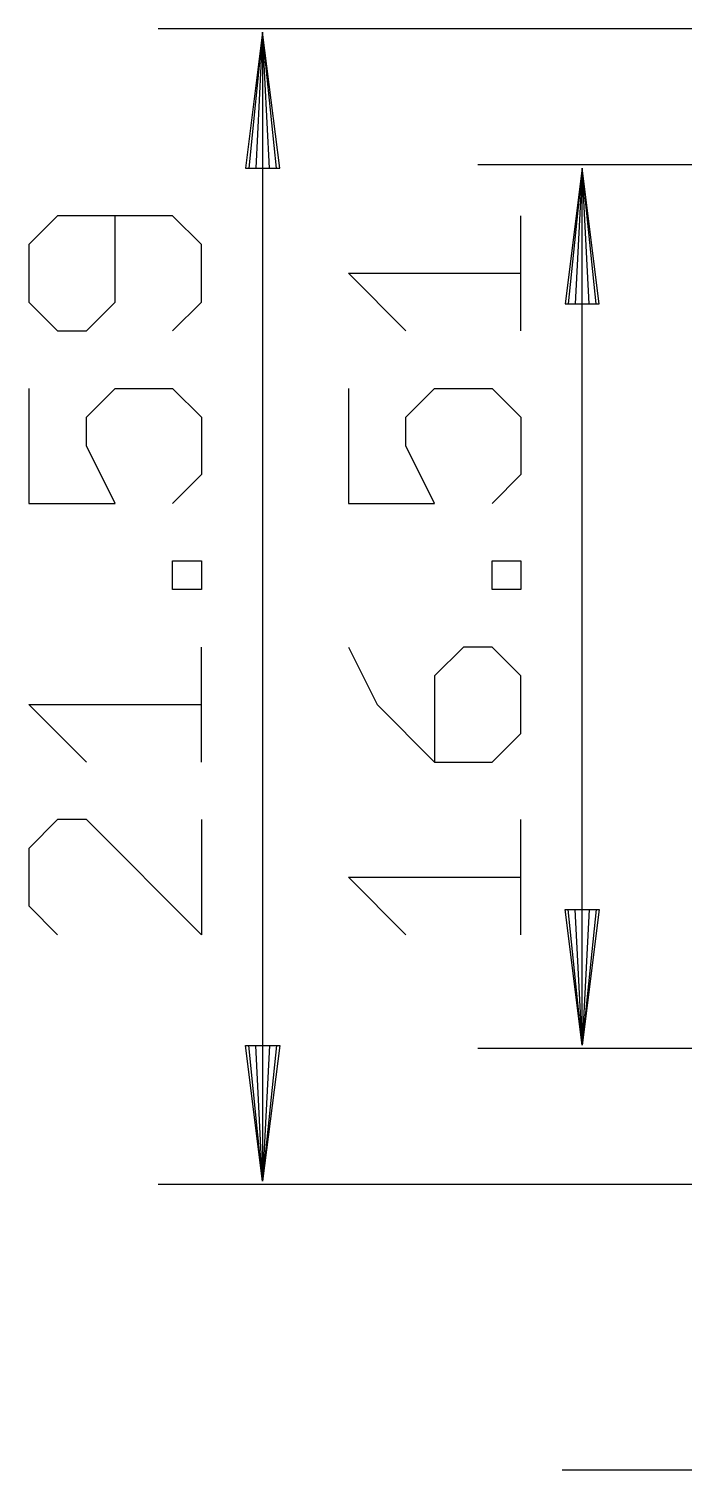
# Model space of a CAD drawing. Extents: x -12.6 to 36, y -7.3 to 38.4.
# Drawn here: x -12.62 to -0.38, y -5.33 to 21.59 of the extents above; entities that cross this region are included whole.
import ezdxf

# ---------------------------------------------------------------- set-up
doc = ezdxf.new("R2010")
doc.units = 0
doc.layers.add('47', color=253, linetype='CONTINUOUS')

msp = doc.modelspace()

# ---------------------------------------------------------------- linework, layer by layer
at = {"layer": '47'}
for p, q in [((2.54, 21.59), (-10.205, 21.59)), ((-8.255, 21.525), (-8.5742, 18.99)), ((-8.255, 21.525), (-8.515, 18.99)), ((-8.255, 21.525), (-8.385, 18.99)), ((-8.255, 21.525), (-8.255, 0.065)), ((-7.9358, 18.99), (-8.255, 21.525)), ((-8.125, 18.99), (-8.255, 21.525)), ((-7.995, 18.99), (-8.255, 21.525)), ((-8.5742, 18.99), (-7.9358, 18.99)), ((2.54, 19.05), (-4.236, 19.05)), ((-2.286, 18.985), (-2.6052, 16.45)), ((-2.286, 18.985), (-2.546, 16.45)), ((-2.286, 18.985), (-2.416, 16.45)), ((-2.286, 2.605), (-2.286, 18.985)), ((-1.9668, 16.45), (-2.286, 18.985)), ((-2.156, 16.45), (-2.286, 18.985)), ((-2.026, 16.45), (-2.286, 18.985)), ((-12.0858, 18.0973), (-12.6231, 17.56)), ((-9.9369, 18.0973), (-12.0858, 18.0973)), ((-11.0114, 16.4856), (-11.0114, 18.0973)), ((-9.3997, 17.56), (-9.9369, 18.0973)), ((-3.4307, 15.9484), (-3.4307, 18.0973)), ((-12.6231, 17.56), (-12.6231, 16.4856)), ((-9.3997, 16.4856), (-9.3997, 17.56)), ((-5.5796, 15.9484), (-6.6541, 17.0228)), ((-6.6541, 17.0228), (-3.4307, 17.0228)), ((-12.6231, 16.4856), (-12.0858, 15.9484)), ((-11.5486, 15.9484), (-11.0114, 16.4856)), ((-9.9369, 15.9484), (-9.3997, 16.4856)), ((-2.6052, 16.45), (-1.9668, 16.45)), ((-12.0858, 15.9484), (-11.5486, 15.9484)), ((-12.6231, 14.8745), (-12.6231, 12.7256)), ((-11.5486, 14.3373), (-11.0114, 14.8745)), ((-11.0114, 14.8745), (-9.9369, 14.8745)), ((-9.9369, 14.8745), (-9.3997, 14.3373)), ((-6.6541, 14.8745), (-6.6541, 12.7256)), ((-5.5796, 14.3373), (-5.0424, 14.8745)), ((-5.0424, 14.8745), (-3.9679, 14.8745)), ((-3.9679, 14.8745), (-3.4307, 14.3373)), ((-11.5486, 13.8001), (-11.5486, 14.3373)), ((-9.3997, 14.3373), (-9.3997, 13.2628)), ((-5.5796, 13.8001), (-5.5796, 14.3373)), ((-3.4307, 14.3373), (-3.4307, 13.2628)), ((-11.0114, 12.7256), (-11.5486, 13.8001)), ((-5.0424, 12.7256), (-5.5796, 13.8001)), ((-9.3997, 13.2628), (-9.9369, 12.7256)), ((-3.4307, 13.2628), (-3.9679, 12.7256)), ((-12.6231, 12.7256), (-11.0114, 12.7256)), ((-6.6541, 12.7256), (-5.0424, 12.7256)), ((-9.9369, 11.1142), (-9.9369, 11.6515)), ((-9.9369, 11.6515), (-9.3997, 11.6515)), ((-9.3997, 11.6515), (-9.3997, 11.1142)), ((-3.9679, 11.1142), (-3.9679, 11.6515)), ((-3.9679, 11.6515), (-3.4307, 11.6515)), ((-3.4307, 11.6515), (-3.4307, 11.1142)), ((-9.3997, 11.1142), (-9.9369, 11.1142)), ((-3.4307, 11.1142), (-3.9679, 11.1142)), ((-9.3997, 7.8915), (-9.3997, 10.0404)), ((-6.6541, 10.0404), (-6.1168, 8.9659)), ((-4.5052, 10.0404), (-5.0424, 9.5032)), ((-3.9679, 10.0404), (-4.5052, 10.0404)), ((-3.4307, 9.5032), (-3.9679, 10.0404)), ((-5.0424, 9.5032), (-5.0424, 7.8915)), ((-3.4307, 8.4287), (-3.4307, 9.5032)), ((-11.5486, 7.8915), (-12.6231, 8.9659)), ((-12.6231, 8.9659), (-9.3997, 8.9659)), ((-6.1168, 8.9659), (-5.0424, 7.8915)), ((-3.9679, 7.8915), (-3.4307, 8.4287)), ((-5.0424, 7.8915), (-3.9679, 7.8915)), ((-12.0858, 6.8176), (-12.6231, 6.2804)), ((-11.5486, 6.8176), (-12.0858, 6.8176)), ((-9.3997, 4.6687), (-11.5486, 6.8176)), ((-9.3997, 6.8176), (-9.3997, 4.6687)), ((-3.4307, 4.6687), (-3.4307, 6.8176)), ((-12.6231, 6.2804), (-12.6231, 5.206)), ((-5.5796, 4.6687), (-6.6541, 5.7432)), ((-6.6541, 5.7432), (-3.4307, 5.7432)), ((-12.6231, 5.206), (-12.0858, 4.6687)), ((-2.286, 2.605), (-2.6052, 5.14)), ((-2.6052, 5.14), (-1.9668, 5.14)), ((-2.286, 2.605), (-2.546, 5.14)), ((-2.286, 2.605), (-2.416, 5.14)), ((-1.9668, 5.14), (-2.286, 2.605)), ((-2.156, 5.14), (-2.286, 2.605)), ((-2.026, 5.14), (-2.286, 2.605)), ((-8.255, 0.065), (-8.5742, 2.6)), ((-8.5742, 2.6), (-7.9358, 2.6)), ((-8.255, 0.065), (-8.515, 2.6)), ((-8.255, 0.065), (-8.385, 2.6)), ((-7.9358, 2.6), (-8.255, 0.065)), ((-8.125, 2.6), (-8.255, 0.065)), ((-7.995, 2.6), (-8.255, 0.065)), ((2.54, 2.54), (-4.236, 2.54)), ((4.445, 0), (-10.205, 0)), ((2.475, -5.334), (-2.66, -5.334))]:
    msp.add_line(p, q, dxfattribs=at)

doc.saveas('drawing.dxf')
